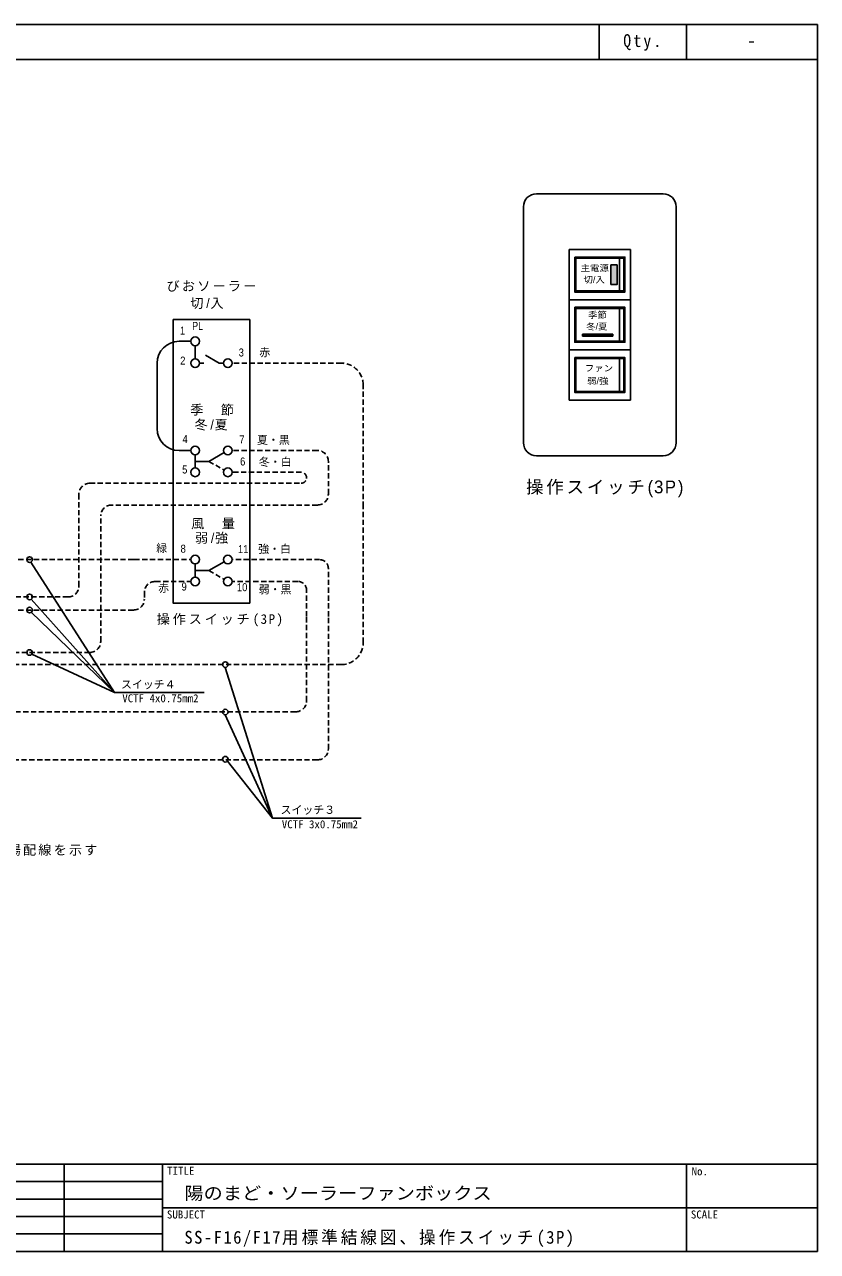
# Model space of a CAD drawing. Units: millimetres, scale not verified. Extents: x -1248 to 1240, y -219 to 343.
# Drawn here: x -804 to -440, y -219 to 343 of the extents above; entities that cross this region are included whole.
import ezdxf
from ezdxf.enums import TextEntityAlignment as Align

# ---------------------------------------------------------------- set-up
doc = ezdxf.new("R2010")
doc.units = ezdxf.units.MM
doc.header["$LTSCALE"] = 2
doc.linetypes.add('DASHED1', pattern=[1.8, 1.2, -0.6])
doc.layers.add('0-0', color=4, linetype='Continuous')
doc.layers.add('F-0', color=2, linetype='Continuous')
doc.styles.add('HG丸ｺﾞｼｯｸM-PRO', font='')
doc.styles.add('ＭＳ ゴシック', font='')
doc.styles.add('ＭＳ Ｐゴシック', font='')
doc.styles.get('HG丸ｺﾞｼｯｸM-PRO').set_extended_font_data('HG丸ｺﾞｼｯｸM-PRO')
doc.styles.get('ＭＳ ゴシック').set_extended_font_data('MS Gothic')
doc.styles.get('ＭＳ Ｐゴシック').set_extended_font_data('MS PGothic')

msp = doc.modelspace()

# ---------------------------------------------------------------- linework, layer by layer
at = {"layer": '0-0', "color": 7}
for p, q in [((-511.098, 265.291), (-569.098, 265.291)), ((-575.098, 151.291), (-575.098, 259.291)), ((-505.098, 151.291), (-505.098, 259.291)), ((-554.098, 239.791), (-526.098, 239.791)), ((-526.098, 239.791), (-526.098, 216.791)), ((-551.098, 235.791), (-551.098, 220.791)), ((-529.098, 235.791), (-551.098, 235.791)), ((-535.098, 223.791), (-535.098, 232.791)), ((-535.098, 232.791), (-532.098, 232.791)), ((-531.098, 220.791), (-531.098, 235.791)), ((-529.098, 220.791), (-529.098, 235.791)), ((-551.098, 220.791), (-529.098, 220.791)), ((-554.098, 216.791), (-526.098, 216.791)), ((-526.098, 216.791), (-526.098, 193.791)), ((-551.098, 212.791), (-551.098, 197.791)), ((-529.098, 212.791), (-551.098, 212.791)), ((-531.098, 197.791), (-531.098, 212.791)), ((-529.098, 197.791), (-529.098, 212.791)), ((-735.492, 207.718), (-700.492, 207.718)), ((-700.492, 77.718), (-700.492, 207.718)), ((-732.856, 197.718), (-727.492, 197.718)), ((-551.098, 197.791), (-529.098, 197.791)), ((-541.098, 201.041), (-548.098, 201.041)), ((-548.098, 201.041), (-548.098, 200.041)), ((-541.098, 201.041), (-534.098, 201.041)), ((-541.098, 201.041), (-534.098, 201.041)), ((-541.098, 200.041), (-541.098, 201.041)), ((-534.098, 200.041), (-541.098, 200.041)), ((-534.098, 201.041), (-534.098, 200.041)), ((-534.098, 201.041), (-534.098, 200.041)), ((-725.492, 189.718), (-725.492, 195.718)), ((-714.492, 187.718), (-720.728, 191.319)), ((-554.098, 193.791), (-526.098, 193.791)), ((-526.098, 193.791), (-526.098, 170.791)), ((-742.856, 157.718), (-742.856, 187.718)), ((-723.492, 187.718), (-721.492, 187.718)), ((-712.492, 187.718), (-714.492, 187.718)), ((-551.098, 189.791), (-551.098, 174.791)), ((-529.098, 189.791), (-551.098, 189.791)), ((-531.098, 174.791), (-531.098, 189.791)), ((-529.098, 174.791), (-529.098, 189.791)), ((-551.098, 174.791), (-529.098, 174.791)), ((-732.856, 147.718), (-727.492, 147.718)), ((-712.224, 146.718), (-719.152, 142.718)), ((-725.492, 139.718), (-725.492, 145.718)), ((-725.492, 142.718), (-719.152, 142.718)), ((-569.098, 145.291), (-511.098, 145.291)), ((-762.467, 36.849), (-800.709, 96.576)), ((-725.492, 89.718), (-725.492, 95.718)), ((-712.224, 96.718), (-719.152, 92.718)), ((-725.492, 92.718), (-719.152, 92.718)), ((-762.467, 36.849), (-800.583, 79.553)), ((-762.467, 36.849), (-800.529, 73.591)), ((-762.467, 36.849), (-800.311, 54.364)), ((-711.642, 48.332), (-690.112, -20.653)), ((-762.467, 36.849), (-721.304, 36.849)), ((-690.112, -20.653), (-649.46, -20.653))]:
    msp.add_line(p, q, dxfattribs=at)
at = {"layer": '0-0', "color": 7, "linetype": 'DASHED1'}
for p, q in [((-658.526, 187.718), (-708.492, 187.718)), ((-648.526, 121.871), (-648.526, 177.718)), ((-669.447, 147.718), (-708.492, 147.718)), ((-719.152, 142.718), (-712.224, 138.718)), ((-664.447, 127.718), (-664.447, 142.718)), ((-676.847, 137.718), (-708.492, 137.718)), ((-674.447, 135.118), (-674.447, 135.318)), ((-773.728, 132.718), (-676.847, 132.718)), ((-778.728, 85.62), (-778.728, 127.718)), ((-669.447, 122.718), (-763.728, 122.718)), ((-648.526, 59.62), (-648.526, 121.871)), ((-768.728, 60.22), (-768.728, 117.718)), ((-753.728, 97.718), (-949.033, 97.718)), ((-668.447, 97.718), (-708.492, 97.718)), ((-719.152, 92.718), (-712.224, 88.718)), ((-664.447, 71.719), (-664.447, 93.718)), ((-743.728, 87.718), (-727.492, 87.718)), ((-678.447, 87.718), (-708.492, 87.718)), ((-783.728, 80.62), (-949.033, 80.62)), ((-748.728, 82.718), (-748.728, 79.62)), ((-674.447, 71.719), (-674.447, 83.718)), ((-753.728, 74.62), (-949.033, 74.62)), ((-674.447, 32.993), (-674.447, 71.719)), ((-664.447, 11.002), (-664.447, 71.719)), ((-773.728, 55.22), (-949.033, 55.22)), ((-658.526, 49.62), (-949.033, 49.62)), ((-679.447, 27.993), (-949.033, 27.993)), ((-679.447, 27.993), (-949.033, 27.993)), ((-669.447, 6.002), (-949.033, 6.002))]:
    msp.add_line(p, q, dxfattribs=at)
at = {"layer": '0-0', "color": 7}
for points in [[(-554.098, 239.791), (-554.098, 216.791), (-526.098, 216.791)], [(-535.098, 223.791), (-532.098, 223.791), (-532.098, 232.791)], [(-554.098, 216.791), (-554.098, 193.791), (-526.098, 193.791)], [(-735.492, 207.718), (-735.492, 77.718), (-700.492, 77.718)], [(-534.098, 200.041), (-541.098, 200.041), (-548.098, 200.041)], [(-554.098, 193.791), (-554.098, 170.791), (-526.098, 170.791)], [(-710.67, 5.455), (-690.112, -20.653), (-711.642, 26.634)]]:
    msp.add_lwpolyline(points, dxfattribs=at)
for points in [[(-551.598, 236.291), (-551.598, 220.291), (-528.598, 220.291), (-528.598, 236.291)], [(-551.598, 213.291), (-551.598, 197.291), (-528.598, 197.291), (-528.598, 213.291)], [(-551.598, 190.291), (-551.598, 174.291), (-528.598, 174.291), (-528.598, 190.291)]]:
    msp.add_lwpolyline(points, close=True, dxfattribs=at)
at = {"layer": '0-0', "color": 7, "linetype": 'DASHED1'}
msp.add_lwpolyline([(-753.728, 97.718), (-753.361, 97.718), (-727.492, 97.718)], dxfattribs=at)
at = {"layer": '0-0', "color": 7}
for centre, radius in [((-725.492, 197.718), 2), ((-725.492, 187.718), 2), ((-710.492, 187.718), 2), ((-725.492, 147.718), 2), ((-710.492, 147.718), 2), ((-725.492, 137.718), 2), ((-710.492, 137.718), 2), ((-801.304, 97.718), 1.288), ((-725.492, 97.718), 2), ((-710.492, 97.718), 2), ((-725.492, 87.718), 2), ((-710.492, 87.718), 2), ((-801.304, 80.62), 1.288), ((-801.304, 74.62), 1.288), ((-801.304, 55.185), 1.288), ((-711.642, 49.62), 1.288), ((-711.642, 27.922), 1.288), ((-711.642, 6.299), 1.288)]:
    msp.add_circle(centre, radius, dxfattribs=at)
for centre, radius, start, end in [((-569.098, 259.291), 6, 90, 180), ((-511.098, 259.291), 6, 0, 90), ((-732.856, 187.718), 10, 90, 180), ((-732.856, 157.718), 10, 180, 270), ((-569.098, 151.291), 6, 180, 270), ((-511.098, 151.291), 6, 270, 0)]:
    msp.add_arc(centre, radius, start, end, dxfattribs=at)
at = {"layer": '0-0', "color": 7, "linetype": 'DASHED1'}
for centre, radius, start, end in [((-658.526, 177.718), 10, 0, 90), ((-669.447, 142.718), 5, 0, 90), ((-676.847, 135.318), 2.4, 0, 90), ((-676.847, 135.118), 2.4, 270, 0), ((-773.728, 127.718), 5, 90, 180), ((-669.447, 127.718), 5, 270, 0), ((-763.728, 117.718), 5, 90, 180), ((-668.447, 93.718), 4, 0, 90), ((-783.728, 85.62), 5, 270, 0), ((-743.728, 82.718), 5, 90, 180), ((-678.447, 83.718), 4, 0, 90), ((-753.728, 79.62), 5, 270, 0), ((-773.728, 60.22), 5, 270, 0), ((-658.526, 59.62), 10, 270, 0), ((-679.447, 32.993), 5, 270, 0), ((-669.447, 11.002), 5, 270, 0)]:
    msp.add_arc(centre, radius, start, end, dxfattribs=at)
at = {"layer": '0-0', "color": 1}
msp.add_solid([(-535.098, 232.791), (-535.098, 223.791), (-532.098, 232.791), (-532.098, 223.791)], dxfattribs=at)
at = {"layer": '0-0', "color": 40}
msp.add_solid([(-541.098, 200.041), (-541.098, 201.041), (-548.098, 200.041), (-548.098, 201.041)], dxfattribs=at)
at = {"layer": '0-0'}
msp.add_solid([(-534.098, 201.041), (-541.098, 201.041), (-534.098, 200.041), (-541.098, 200.041)], dxfattribs=at)
at = {"layer": 'F-0', "color": 5}
for p, q in [((-540.405, 342.82), (-540.405, 326.82)), ((-500.405, 342.82), (-500.405, 326.82)), ((-440.405, 342.82), (-440.405, -219.18)), ((-1248.405, 326.82), (-440.405, 326.82)), ((-1248.405, -179.18), (-440.405, -179.18)), ((-440.405, -219.18), (-1248.405, -219.18))]:
    msp.add_line(p, q, dxfattribs=at)
at = {"layer": 'F-0', "color": 7}
msp.add_line((-785.405, -179.18), (-785.405, -219.18), dxfattribs=at)
at = {"layer": 'F-0'}
for p, q in [((-740.405, -179.18), (-740.405, -219.18)), ((-500.405, -179.18), (-500.405, -219.18)), ((-830.405, -187.18), (-740.405, -187.18)), ((-830.405, -195.18), (-740.405, -195.18)), ((-740.405, -199.18), (-440.405, -199.18)), ((-830.405, -203.18), (-740.405, -203.18)), ((-830.405, -211.18), (-740.405, -211.18))]:
    msp.add_line(p, q, dxfattribs=at)
at = {"layer": 'F-0', "color": 5}
msp.add_lwpolyline([(-1248.405, -219.18), (-1248.405, 342.82), (-440.405, 342.82)], dxfattribs=at)

# ---------------------------------------------------------------- texts
at = {"layer": '0-0', "color": 7, "style": 'HG丸ｺﾞｼｯｸM-PRO', "width": 1.05}
for s, p in [('主電源', (-548.904, 228.897)), ('切/入', (-547.584, 223.617)), ('季節', (-545.472, 207.427)), ('冬/夏', (-546.352, 202.148)), ('ファン', (-546.968, 183.054)), ('弱/強', (-545.912, 177.246))]:
    msp.add_text(s, height=2.933, dxfattribs=at).set_placement(p, align=Align.BOTTOM_LEFT)
at = {"layer": '0-0', "style": 'ＭＳ Ｐゴシック'}
for s, width, p in [('1', 0.9, (-732.433, 199.683)), ('PL', 0.85, (-726.819, 201.857)), ('3', 0.9, (-705.54, 189.67)), ('2', 0.9, (-732.319, 185.95)), ('4', 0.9, (-731.278, 149.994)), ('7', 0.9, (-705.222, 149.853)), ('5', 0.9, (-731.423, 136.071)), ('6', 0.9, (-704.871, 139.74)), ('8', 0.9, (-732.146, 99.783)), ('11', 0.9, (-705.862, 99.587)), ('9', 0.9, (-731.707, 82.435)), ('10', 0.9, (-706.343, 82.16))]:
    msp.add_text(s, height=3.666, dxfattribs=dict(at, width=width)).set_placement(p, align=Align.BOTTOM_LEFT)
at = {"layer": '0-0'}
for s, style, p in [('赤', 'ＭＳ Ｐゴシック', (-696.093, 189.727)), ('夏・黒', 'ＭＳ Ｐゴシック', (-697.126, 149.588)), ('冬・白', 'ＭＳ Ｐゴシック', (-696.257, 139.549)), ('緑', 'ＭＳ Ｐゴシック', (-743.295, 100.033)), ('強・白', 'ＭＳ Ｐゴシック', (-696.589, 99.66)), ('赤', 'ＭＳ Ｐゴシック', (-742.418, 81.809)), ('弱・黒', 'ＭＳ Ｐゴシック', (-696.36, 81.143)), ('スイッチ４', 'ＭＳ Ｐゴシック', (-759.437, 37.607)), ('VCTF 4x0.75mm2', 'ＭＳ ゴシック', (-758.839, 31.28)), ('スイッチ３', 'ＭＳ Ｐゴシック', (-686.343, -19.834)), ('VCTF 3x0.75mm2', 'ＭＳ ゴシック', (-685.78, -26.43))]:
    msp.add_text(s, height=3.666, dxfattribs=dict(at, style=style)).set_placement(p, align=Align.BOTTOM_LEFT)
at = {"layer": '0-0', "color": 7, "attachment_point": 7}
for s, insert, char_height, style in [('\\T1.17;びおソーラー', (-738.547, 220.441), 4.399, 'ＭＳ Ｐゴシック'), ('\\T1.21;切/入', (-727.663, 212.481), 4.399, 'ＭＳ Ｐゴシック'), ('\\T1.17;季\u3000節', (-727.735, 163.684), 4.399, 'ＭＳ Ｐゴシック'), ('\\T1.21;冬/夏', (-725.757, 156.821), 4.399, 'ＭＳ Ｐゴシック'), ('\\T1.16;操作スイッチ(3P)', (-573.893, 126.319), 5.865, 'ＭＳ Ｐゴシック'), ('\\T1.17;風\u3000量', (-727.285, 111.573), 4.399, 'ＭＳ Ｐゴシック'), ('\\T1.21;弱/強', (-725.526, 104.938), 4.399, 'ＭＳ Ｐゴシック'), ('\\T1.22;操作スイッチ(3P)', (-743.062, 67.131), 4.399, 'ＭＳ ゴシック'), ('\\T1.17;：現場配線を示す', (-825.387, -37.95), 4.399, 'ＭＳ Ｐゴシック')]:
    msp.add_mtext(s, dxfattribs=dict(at, insert=insert, char_height=char_height, style=style))
at = {"layer": 'F-0', "color": 7, "style": 'ＭＳ ゴシック'}
msp.add_text('-', height=5.865, dxfattribs=at).set_placement((-472.605, 330.82), align=Align.BOTTOM_LEFT)
at = {"layer": 'F-0', "color": 4, "style": 'ＭＳ ゴシック'}
for s, p in [('TITLE', (-738.301, -185.138)), ('No.', (-498.051, -185.412)), ('SUBJECT', (-738.405, -205.18)), ('SCALE', (-498.405, -205.18))]:
    msp.add_text(s, height=3.666, dxfattribs=at).set_placement(p, align=Align.BOTTOM_LEFT)
at = {"layer": 'F-0', "color": 7, "style": 'ＭＳ ゴシック', "width": 1.1}
msp.add_text('陽のまど・ソーラーファンボックス', height=5.865, dxfattribs=at).set_placement((-730.405, -197.18), align=Align.BOTTOM_LEFT)
at = {"layer": 'F-0', "color": 7, "char_height": 5.865, "attachment_point": 7, "style": 'ＭＳ ゴシック'}
for s, insert in [('\\T1.28;\\W0.9;Qty.', (-529.355, 330.82)), ('\\T1.28;\\W0.9;Qty.', (-529.355, 330.82)), ('\\T1.18;\\W0.95;SS-F16/F17用標準結線図、操作スイッチ(3P)', (-730.405, -217.18))]:
    msp.add_mtext(s, dxfattribs=dict(at, insert=insert))

doc.saveas('drawing.dxf')
